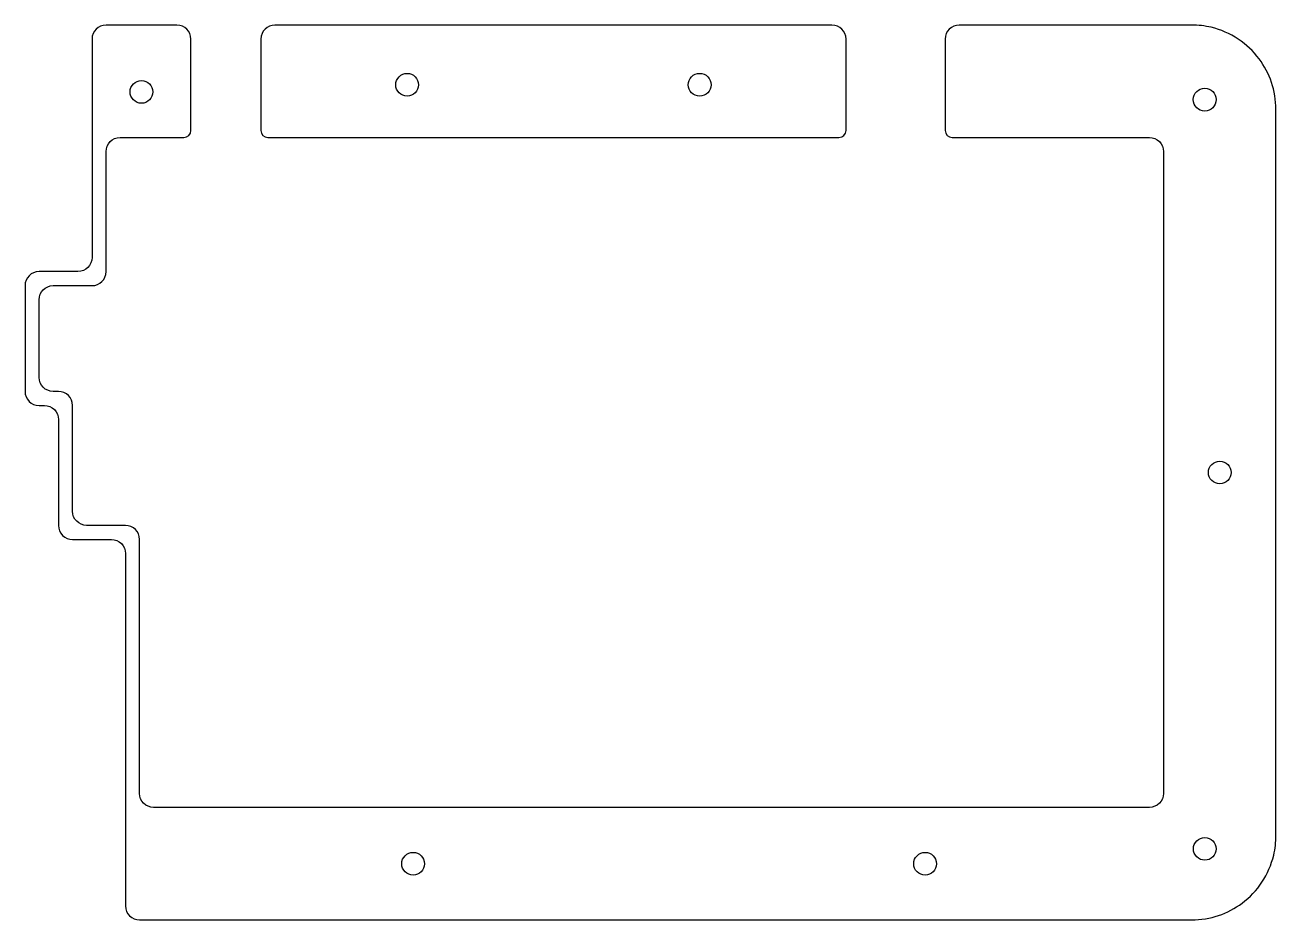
# Model space of a CAD drawing. Header units: millimetres. Extents: x 218 to 396, y -140 to -13.
import ezdxf

# ---------------------------------------------------------------- set-up
doc = ezdxf.new("R2010")
doc.units = ezdxf.units.MM
doc.layers.get('0').update_dxf_attribs({"linetype": 'CONTINUOUS'})

msp = doc.modelspace()

# ---------------------------------------------------------------- linework, layer by layer
for p, q in [((239.7, -12.58), (229.63, -12.58)), ((332.87, -12.58), (253.65, -12.58)), ((384.03, -12.58), (350.98, -12.58)), ((227.63, -14.58), (227.63, -22.57)), ((241.7, -27.57), (241.7, -14.58)), ((251.65, -14.58), (251.65, -27.57)), ((334.87, -27.57), (334.87, -14.58)), ((348.98, -14.58), (348.98, -27.57)), ((227.63, -22.57), (227.63, -30.57)), ((396.02, -127.82), (396.02, -24.58)), ((231.63, -28.57), (240.7, -28.57)), ((252.65, -28.57), (333.87, -28.57)), ((349.98, -28.57), (378.03, -28.57)), ((227.63, -30.57), (227.63, -45.62)), ((229.63, -47.63), (229.63, -30.57)), ((380.03, -30.57), (380.03, -121.82)), ((225.63, -47.63), (220.1, -47.63)), ((218.1, -49.63), (218.1, -64.67)), ((222.1, -49.63), (227.63, -49.63)), ((220.1, -62.67), (220.1, -51.63)), ((222.86, -64.67), (222.1, -64.67)), ((220.1, -66.67), (220.86, -66.67)), ((224.86, -81.72), (224.86, -66.67)), ((222.86, -68.67), (222.86, -83.72)), ((232.39, -83.72), (226.86, -83.72)), ((224.86, -85.72), (230.39, -85.72)), ((234.39, -121.82), (234.39, -85.72)), ((232.39, -87.72), (232.39, -129.82)), ((378.03, -123.82), (236.39, -123.82)), ((232.39, -129.82), (232.39, -129.83)), ((232.39, -129.83), (232.39, -137.82)), ((234.39, -139.82), (384.03, -139.82))]:
    msp.add_line(p, q)
for centre in [(272.45, -21.07), (314.06, -21.07), (234.66, -22.08), (385.89, -23.18), (388.03, -76.2), (385.9, -129.71), (273.3, -131.83), (346.12, -131.83)]:
    msp.add_circle(centre, 1.62)
for centre, start, end in [((229.63, -14.58), 90, 180), ((239.7, -14.58), 0, 90), ((253.65, -14.58), 90, 180), ((332.87, -14.58), 0, 90), ((350.98, -14.58), 90, 180), ((234.39, -137.82), 180, 270)]:
    msp.add_arc(centre, 2, start, end)
for points, knots in [([(396.02, -24.58), (396.02, -21.93), (395.13, -19.4), (393.64, -17.4), (391.99, -15.19), (389.59, -13.56), (386.8, -12.9), (385.9, -12.69), (384.97, -12.58), (384.03, -12.58)], [16, 16, 16, 16, 16.405623, 16.405623, 16.405623, 16.855638, 16.855638, 16.855638, 17, 17, 17, 17]), ([(384.03, -139.82), (386.67, -139.82), (389.2, -138.93), (391.2, -137.44), (393.41, -135.79), (395.04, -133.39), (395.7, -130.6), (395.91, -129.7), (396.02, -128.77), (396.02, -127.82)], [14, 14, 14, 14, 14.405623, 14.405623, 14.405623, 14.855638, 14.855638, 14.855638, 15, 15, 15, 15])]:
    msp.add_open_spline(points, degree=3, knots=knots)
for points in [[(240.7, -28.57), (241.25, -28.57), (241.7, -28.13), (241.7, -27.57)], [(251.65, -27.57), (251.65, -28.13), (252.1, -28.57), (252.65, -28.57)], [(333.87, -28.57), (334.42, -28.57), (334.87, -28.13), (334.87, -27.57)], [(348.98, -27.57), (348.98, -28.13), (349.43, -28.57), (349.98, -28.57)], [(229.63, -30.57), (229.63, -29.47), (230.52, -28.57), (231.63, -28.57)], [(378.03, -28.57), (379.13, -28.57), (380.03, -29.47), (380.03, -30.57)], [(227.63, -45.62), (227.63, -46.73), (226.73, -47.63), (225.63, -47.63)], [(220.1, -47.63), (219, -47.63), (218.1, -48.52), (218.1, -49.63)], [(227.63, -49.63), (228.73, -49.63), (229.63, -48.73), (229.63, -47.63)], [(220.1, -51.63), (220.1, -50.52), (221, -49.63), (222.1, -49.63)], [(222.1, -64.67), (221, -64.67), (220.1, -63.78), (220.1, -62.67)], [(218.1, -64.67), (218.1, -65.78), (219, -66.67), (220.1, -66.67)], [(224.86, -66.67), (224.86, -65.57), (223.97, -64.67), (222.86, -64.67)], [(220.86, -66.67), (221.97, -66.67), (222.86, -67.57), (222.86, -68.67)], [(226.86, -83.72), (225.76, -83.72), (224.86, -82.83), (224.86, -81.72)], [(222.86, -83.72), (222.86, -84.83), (223.76, -85.72), (224.86, -85.72)], [(234.39, -85.72), (234.39, -84.62), (233.49, -83.72), (232.39, -83.72)], [(230.39, -85.72), (231.49, -85.72), (232.39, -86.62), (232.39, -87.72)], [(236.39, -123.82), (235.28, -123.82), (234.39, -122.93), (234.39, -121.82)], [(380.03, -121.82), (380.03, -122.93), (379.13, -123.82), (378.03, -123.82)]]:
    msp.add_open_spline(points, degree=3)

doc.saveas('drawing.dxf')
